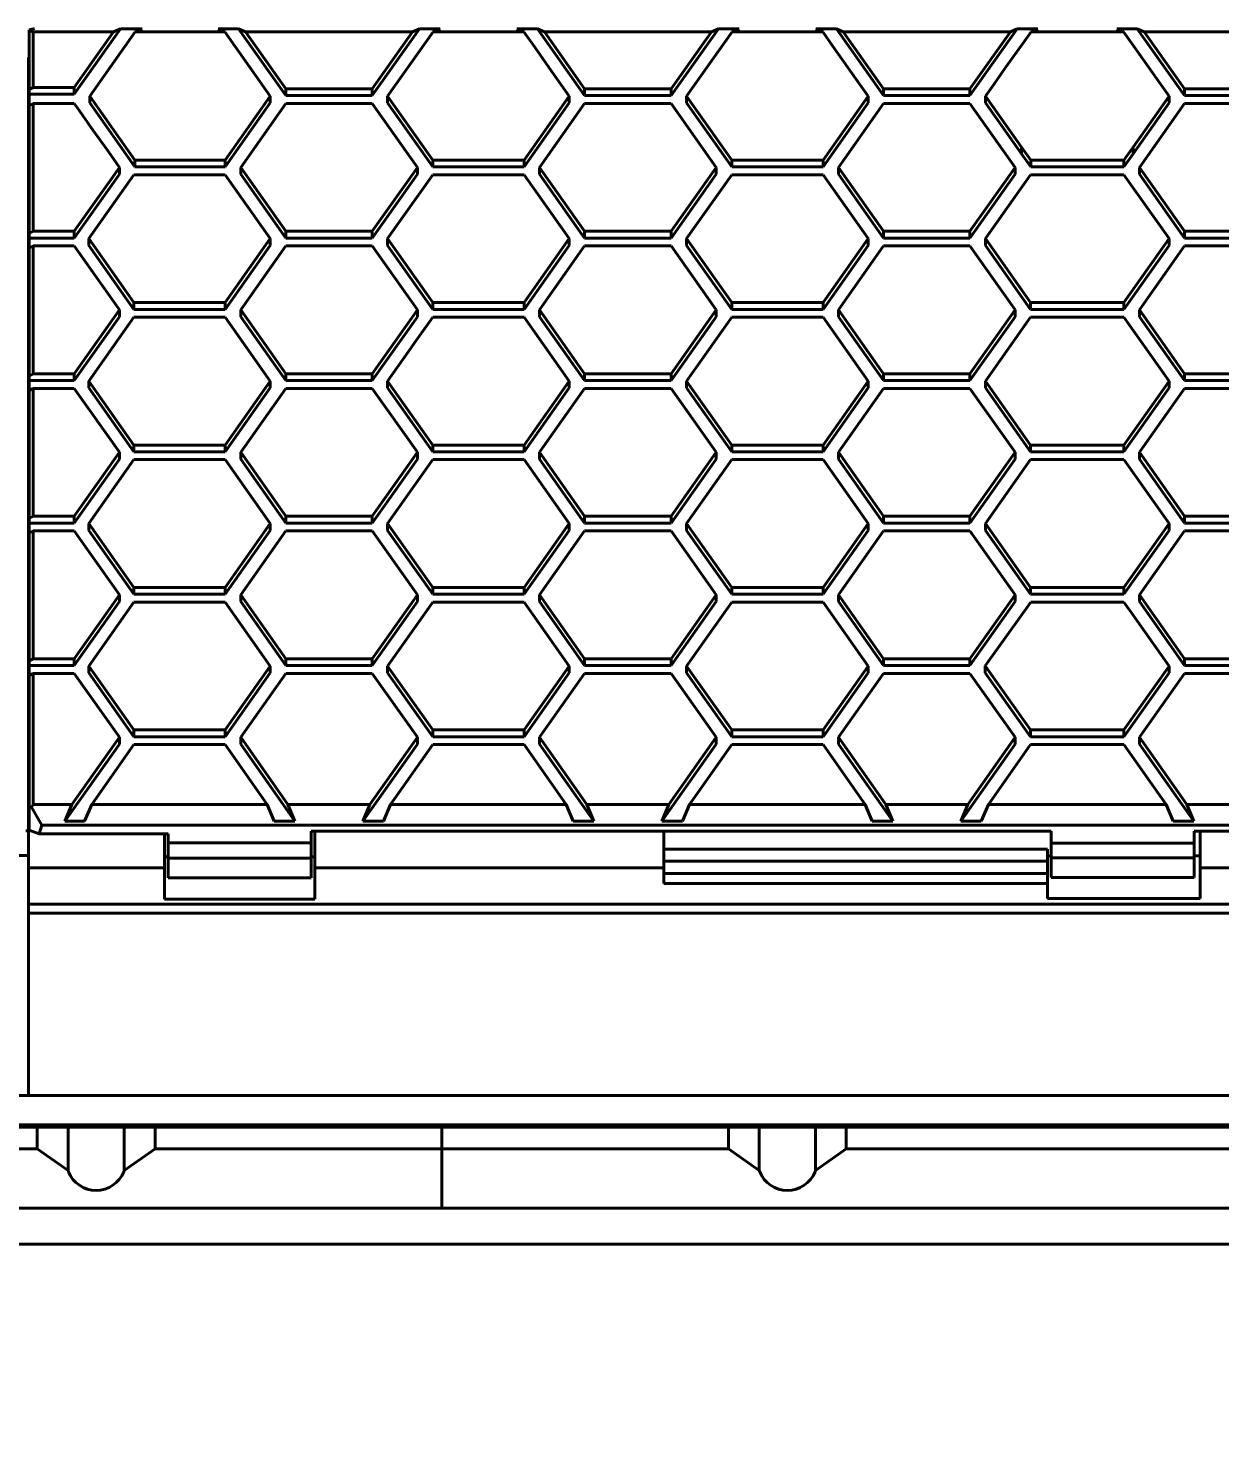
# Model space of a CAD drawing. Header units: millimetres. Extents: x 15 to 415, y 5 to 292.
# Drawn here: x 113.75 to 126.25, y 179.4 to 194.31 of the extents above; entities that cross this region are included whole.
import ezdxf

# ---------------------------------------------------------------- set-up
doc = ezdxf.new("R2010")
doc.units = ezdxf.units.MM
doc.layers.add('Annotations', color=7, linetype='Continuous')
doc.layers.add('Geometries', color=7, linetype='Continuous')
doc.styles.add('Shapr2', font='txt', dxfattribs={"height": 3.3495})
doc.dimstyles.new('ISO-25', dxfattribs={"dimtxt": 2.5, "dimasz": 2.5, "dimexe": 1.25, "dimexo": 0.625, "dimtad": 1, "dimtxsty": 'Standard', "dimcen": 2.5, "dimadec": 0, "dimazin": 0, "dimtfac": 1, "dimtmove": 0, "dimatfit": 3, "dimfxl": 1, "dimarcsym": 0})

# ---------------------------------------------------------------- blocks, each defined once
blk = doc.blocks.new('*D4')
at = {"layer": 'Annotations', "color": 0, "linetype": 'Continuous', "lineweight": 15}
for p, q in [((147.707, 194.18), (147.707, 154.112)), ((87.043, 193.934), (87.043, 154.112)), ((145.207, 155.362), (89.543, 155.362))]:
    blk.add_line(p, q, dxfattribs=at)
at = {"layer": 'Annotations', "color": 0}
for points in [[(89.543, 155.778), (89.543, 154.945), (87.043, 155.362)], [(145.207, 154.945), (145.207, 155.778), (147.707, 155.362)]]:
    blk.add_solid(points, dxfattribs=at)
at = {"layer": 'Defpoints', "color": 0}
for p in [(147.707, 194.805), (87.043, 194.559), (87.043, 155.362)]:
    blk.add_point(p, dxfattribs=at)
at = {"layer": 'Annotations', "color": 0, "lineweight": 15, "insert": (115.248, 158.056), "char_height": 3.3495, "attachment_point": 5, "style": 'Shapr2'}
blk.add_mtext('\\A1;485,31', dxfattribs=at)
blk = doc.blocks.new('*D5')
at = {"layer": 'Annotations', "color": 0, "linetype": 'Continuous', "lineweight": 15}
for p, q in [((95.581, 179.463), (95.581, 163.838)), ((140.581, 179.463), (140.581, 163.838)), ((98.081, 165.088), (138.081, 165.088))]:
    blk.add_line(p, q, dxfattribs=at)
at = {"layer": 'Annotations', "color": 0}
for points in [[(98.081, 165.505), (98.081, 164.671), (95.581, 165.088)], [(138.081, 164.671), (138.081, 165.505), (140.581, 165.088)]]:
    blk.add_solid(points, dxfattribs=at)
at = {"layer": 'Defpoints', "color": 0}
for p in [(95.581, 180.088), (140.581, 180.088), (140.581, 165.088)]:
    blk.add_point(p, dxfattribs=at)
at = {"layer": 'Annotations', "color": 0, "lineweight": 15, "insert": (118.081, 167.463), "char_height": 3.3495, "attachment_point": 5, "style": 'Shapr2'}
blk.add_mtext('\\A1;360', dxfattribs=at)

msp = doc.modelspace()

# ---------------------------------------------------------------- linework, layer by layer
at = {"layer": 'Geometries', "linetype": 'Continuous', "lineweight": 40}
for p, q in [((113.7617, 194.2967), (113.8151, 194.3098)), ((113.7617, 194.2967), (113.7617, 194.2854)), ((114.2327, 193.6194), (114.7182, 194.3059)), ((114.6458, 194.2752), (114.7182, 194.3059)), ((114.9454, 194.3059), (114.7182, 194.3059)), ((114.9454, 194.3059), (114.873, 194.2752)), ((115.741, 194.3059), (115.9574, 194.3059)), ((115.741, 194.3059), (115.813, 194.2752)), ((116.4509, 193.6046), (115.9574, 194.3059)), ((116.0295, 194.2752), (115.9574, 194.3059)), ((117.8537, 194.3059), (117.3577, 193.6046)), ((117.8537, 194.3059), (117.7813, 194.2752)), ((117.8537, 194.3059), (118.0704, 194.3059)), ((117.998, 194.2752), (118.0704, 194.3059)), ((118.876, 194.3059), (119.0924, 194.3059)), ((118.876, 194.3059), (118.948, 194.2752)), ((119.5859, 193.6046), (119.0924, 194.3059)), ((119.1645, 194.2752), (119.0924, 194.3059)), ((120.9887, 194.3059), (120.4927, 193.6046)), ((120.9887, 194.3059), (120.9163, 194.2752)), ((120.9887, 194.3059), (121.2054, 194.3059)), ((121.133, 194.2752), (121.2054, 194.3059)), ((122.011, 194.3059), (122.2274, 194.3059)), ((122.011, 194.3059), (122.083, 194.2752)), ((122.2274, 194.3059), (122.7209, 193.6046)), ((122.2995, 194.2752), (122.2274, 194.3059)), ((124.1237, 194.3059), (123.6277, 193.6046)), ((124.1237, 194.3059), (124.0513, 194.2752)), ((124.1237, 194.3059), (124.3404, 194.3059)), ((124.268, 194.2752), (124.3404, 194.3059)), ((125.1665, 194.3059), (125.3832, 194.3059)), ((125.1665, 194.3059), (125.2389, 194.2752)), ((125.3832, 194.3059), (125.8792, 193.6046)), ((125.4556, 194.2752), (125.3832, 194.3059)), ((113.7617, 194.2854), (113.803, 194.2752)), ((113.7617, 194.0097), (113.7617, 194.2854)), ((113.803, 194.2752), (113.803, 193.6911)), ((113.803, 194.2752), (114.6458, 194.2752)), ((114.2327, 193.6911), (114.6458, 194.2752)), ((114.873, 194.2752), (114.3951, 193.5995)), ((115.813, 194.2752), (114.873, 194.2752)), ((115.813, 194.2752), (116.2885, 193.5995)), ((116.4509, 193.6763), (116.0295, 194.2752)), ((117.7813, 194.2752), (116.0295, 194.2752)), ((117.7813, 194.2752), (117.3577, 193.6763)), ((117.998, 194.2752), (117.5201, 193.5995)), ((118.948, 194.2752), (117.998, 194.2752)), ((119.0623, 194.1129), (118.948, 194.2752)), ((119.5859, 193.6763), (119.1645, 194.2752)), ((120.9163, 194.2752), (119.1645, 194.2752)), ((120.9163, 194.2752), (120.4927, 193.6763)), ((121.133, 194.2752), (120.6551, 193.5995)), ((122.083, 194.2752), (121.133, 194.2752)), ((122.083, 194.2752), (122.1873, 194.1271)), ((122.2995, 194.2752), (122.7209, 193.6763)), ((124.0513, 194.2752), (122.2995, 194.2752)), ((124.0513, 194.2752), (123.6277, 193.6763)), ((124.268, 194.2752), (124.1632, 194.1271)), ((125.2389, 194.2752), (124.268, 194.2752)), ((125.2389, 194.2752), (125.3437, 194.1271)), ((125.4556, 194.2752), (125.8792, 193.6763)), ((127.2075, 194.2752), (125.4556, 194.2752)), ((113.7549, 194.0042), (113.7617, 194.0097)), ((113.7549, 193.7893), (113.7549, 194.0042)), ((113.7617, 193.6674), (113.7617, 194.0097)), ((119.0623, 194.1129), (119.2386, 193.8623)), ((122.1873, 194.1271), (122.3483, 193.8983)), ((124.1632, 194.1271), (124.0014, 193.8983)), ((125.3437, 194.1271), (125.5055, 193.8983)), ((119.3407, 193.7172), (119.2386, 193.8623)), ((122.4717, 193.7229), (122.3483, 193.8983)), ((123.8774, 193.7229), (124.0014, 193.8983)), ((125.6296, 193.7229), (125.5055, 193.8983)), ((113.7502, 193.7893), (113.7549, 193.7893)), ((113.7549, 187.8408), (113.7549, 193.7893)), ((119.4235, 193.5995), (119.3407, 193.7172)), ((122.4717, 193.7229), (122.5585, 193.5995)), ((123.8774, 193.7229), (123.7901, 193.5995)), ((125.6296, 193.7229), (125.7168, 193.5995)), ((113.7617, 193.6674), (113.803, 193.6911)), ((113.7617, 193.6674), (113.7617, 193.6194)), ((113.7617, 193.6194), (113.7617, 193.499)), ((113.7617, 193.6194), (114.2327, 193.6194)), ((113.803, 193.6911), (114.2327, 193.6911)), ((114.2327, 193.6911), (114.2327, 193.6194)), ((114.3951, 193.5278), (114.3951, 193.5995)), ((114.3951, 193.5995), (114.8694, 192.9288)), ((116.2885, 193.5995), (115.8166, 192.9288)), ((116.2885, 193.5995), (116.2885, 193.5278)), ((116.4509, 193.6763), (116.4509, 193.6046)), ((116.4509, 193.6763), (117.3577, 193.6763)), ((116.4509, 193.6046), (117.3577, 193.6046)), ((117.3577, 193.6763), (117.3577, 193.6046)), ((117.9944, 192.9288), (117.5201, 193.5995)), ((117.5201, 193.5995), (117.5201, 193.5278)), ((119.4235, 193.5995), (118.9516, 192.9288)), ((119.4235, 193.5995), (119.4235, 193.5278)), ((119.5859, 193.6763), (119.5859, 193.6046)), ((119.5859, 193.6763), (120.4927, 193.6763)), ((119.5859, 193.6046), (120.4927, 193.6046)), ((120.4927, 193.6763), (120.4927, 193.6046)), ((121.1294, 192.9288), (120.6551, 193.5995)), ((120.6551, 193.5995), (120.6551, 193.5278)), ((122.0866, 192.9288), (122.5585, 193.5995)), ((122.5585, 193.5995), (122.5585, 193.5278)), ((123.6277, 193.6763), (122.7209, 193.6763)), ((122.7209, 193.6763), (122.7209, 193.6046)), ((123.6277, 193.6046), (122.7209, 193.6046)), ((123.6277, 193.6763), (123.6277, 193.6046)), ((123.7901, 193.5995), (124.1678, 193.0654)), ((123.7901, 193.5995), (123.7901, 193.5278)), ((125.7168, 193.5995), (125.3392, 193.0654)), ((125.7168, 193.5995), (125.7168, 193.5278)), ((125.8792, 193.6763), (126.786, 193.6763)), ((125.8792, 193.6763), (125.8792, 193.6046)), ((125.8792, 193.6046), (126.786, 193.6046)), ((113.7617, 193.499), (113.803, 193.5227)), ((113.7617, 192.1576), (113.7617, 193.499)), ((113.803, 193.5227), (114.2327, 193.5227)), ((113.803, 193.5227), (113.803, 192.1813)), ((114.2327, 193.5227), (114.2628, 193.4801)), ((114.2628, 193.4801), (114.4326, 193.24)), ((114.3951, 193.5278), (114.8694, 192.8571)), ((116.2885, 193.5278), (115.8166, 192.8571)), ((116.4509, 193.5227), (115.979, 192.852)), ((117.3577, 193.5227), (116.4509, 193.5227)), ((117.832, 192.852), (117.3577, 193.5227)), ((117.9944, 192.8571), (117.5201, 193.5278)), ((119.4235, 193.5278), (118.9516, 192.8571)), ((119.114, 192.852), (119.5859, 193.5227)), ((120.4927, 193.5227), (119.5859, 193.5227)), ((120.4927, 193.5227), (120.967, 192.852)), ((121.1294, 192.8571), (120.6551, 193.5278)), ((122.0866, 192.8571), (122.5585, 193.5278)), ((122.249, 192.852), (122.7209, 193.5227)), ((123.6277, 193.5227), (122.7209, 193.5227)), ((123.6277, 193.5227), (124.102, 192.852)), ((123.7901, 193.5278), (124.1678, 192.9937)), ((125.7168, 193.5278), (125.3392, 192.9937)), ((125.8792, 193.5227), (125.4049, 192.852)), ((125.8792, 193.5227), (126.786, 193.5227)), ((114.5877, 193.0207), (114.4326, 193.24)), ((114.707, 192.852), (114.5877, 193.0207)), ((124.1678, 193.0654), (124.1678, 192.9937)), ((124.2651, 192.9288), (124.1678, 193.0654)), ((124.2651, 192.8571), (124.1678, 192.9937)), ((125.2419, 192.9288), (125.3392, 193.0654)), ((125.2419, 192.8571), (125.3392, 192.9937)), ((125.3392, 193.0654), (125.3392, 192.9937)), ((114.2327, 192.1813), (114.707, 192.852)), ((114.707, 192.852), (114.707, 192.7803)), ((114.8694, 192.8571), (114.8694, 192.9288)), ((115.8166, 192.9288), (114.8694, 192.9288)), ((115.8166, 192.8571), (114.8694, 192.8571)), ((115.8166, 192.9288), (115.8166, 192.8571)), ((116.4509, 192.1813), (115.979, 192.852)), ((115.979, 192.852), (115.979, 192.7803)), ((117.832, 192.852), (117.3577, 192.1813)), ((117.832, 192.852), (117.832, 192.7803)), ((118.9516, 192.9288), (117.9944, 192.9288)), ((117.9944, 192.9288), (117.9944, 192.8571)), ((118.9516, 192.8571), (117.9944, 192.8571)), ((118.9516, 192.9288), (118.9516, 192.8571)), ((119.114, 192.852), (119.114, 192.7803)), ((119.5859, 192.1813), (119.114, 192.852)), ((120.967, 192.852), (120.4927, 192.1813)), ((120.967, 192.852), (120.967, 192.7803)), ((121.1294, 192.9288), (121.1294, 192.8571)), ((122.0866, 192.9288), (121.1294, 192.9288)), ((122.0866, 192.8571), (121.1294, 192.8571)), ((122.0866, 192.9288), (122.0866, 192.8571)), ((122.7209, 192.1813), (122.249, 192.852)), ((122.249, 192.852), (122.249, 192.7803)), ((124.102, 192.852), (123.6277, 192.1813)), ((124.102, 192.852), (124.102, 192.7803)), ((124.2651, 192.9288), (124.2651, 192.8571)), ((125.2419, 192.9288), (124.2651, 192.9288)), ((125.2419, 192.8571), (124.2651, 192.8571)), ((125.2419, 192.9288), (125.2419, 192.8571)), ((125.4049, 192.852), (125.8792, 192.1813)), ((125.4049, 192.852), (125.4049, 192.7803)), ((114.2327, 192.1096), (114.707, 192.7803)), ((114.3851, 192.1045), (114.8594, 192.7752)), ((115.8166, 192.7752), (114.8594, 192.7752)), ((115.8166, 192.7752), (116.2885, 192.1045)), ((116.4509, 192.1096), (115.979, 192.7803)), ((117.832, 192.7803), (117.3577, 192.1096)), ((117.5201, 192.1045), (117.9944, 192.7752)), ((118.9516, 192.7752), (117.9944, 192.7752)), ((119.4235, 192.1045), (118.9516, 192.7752)), ((119.5859, 192.1096), (119.114, 192.7803)), ((120.967, 192.7803), (120.4927, 192.1096)), ((121.1294, 192.7752), (120.6551, 192.1045)), ((122.0866, 192.7752), (121.1294, 192.7752)), ((122.5585, 192.1045), (122.0866, 192.7752)), ((122.7209, 192.1096), (122.249, 192.7803)), ((124.102, 192.7803), (123.6277, 192.1096)), ((123.7901, 192.1045), (124.2644, 192.7752)), ((124.2644, 192.7752), (125.2425, 192.7752)), ((125.7168, 192.1045), (125.2425, 192.7752)), ((125.4049, 192.7803), (125.8792, 192.1096)), ((113.7617, 192.1576), (113.803, 192.1813)), ((113.7617, 192.1576), (113.7617, 192.1096)), ((113.7617, 192.1096), (113.7617, 192.004)), ((113.7617, 192.1096), (114.2327, 192.1096)), ((113.803, 192.1813), (114.2327, 192.1813)), ((114.2327, 192.1813), (114.2327, 192.1096)), ((114.3851, 192.1045), (114.8594, 191.4338)), ((114.3851, 192.0328), (114.3851, 192.1045)), ((115.8166, 191.4338), (116.2885, 192.1045)), ((116.2885, 192.1045), (116.2885, 192.0328)), ((116.4509, 192.1813), (116.4509, 192.1096)), ((116.4509, 192.1813), (117.3577, 192.1813)), ((116.4509, 192.1096), (117.3577, 192.1096)), ((117.3577, 192.1813), (117.3577, 192.1096)), ((117.5201, 192.1045), (117.5201, 192.0328)), ((117.5201, 192.1045), (117.9944, 191.4338)), ((119.4235, 192.1045), (118.9516, 191.4338)), ((119.4235, 192.1045), (119.4235, 192.0328)), ((119.5859, 192.1813), (119.5859, 192.1096)), ((120.4927, 192.1813), (119.5859, 192.1813)), ((120.4927, 192.1096), (119.5859, 192.1096)), ((120.4927, 192.1813), (120.4927, 192.1096)), ((121.1294, 191.4338), (120.6551, 192.1045)), ((120.6551, 192.1045), (120.6551, 192.0328)), ((122.0866, 191.4338), (122.5585, 192.1045)), ((122.5585, 192.1045), (122.5585, 192.0328)), ((122.7209, 192.1813), (122.7209, 192.1096)), ((123.6277, 192.1813), (122.7209, 192.1813)), ((123.6277, 192.1096), (122.7209, 192.1096)), ((123.6277, 192.1813), (123.6277, 192.1096)), ((123.7901, 192.1045), (124.2644, 191.4338)), ((123.7901, 192.1045), (123.7901, 192.0328)), ((125.7168, 192.1045), (125.2425, 191.4338)), ((125.7168, 192.1045), (125.7168, 192.0328)), ((125.8792, 192.1813), (125.8792, 192.1096)), ((125.8792, 192.1813), (126.786, 192.1813)), ((125.8792, 192.1096), (126.786, 192.1096)), ((113.7617, 192.004), (113.803, 192.0277)), ((113.7617, 190.6627), (113.7617, 192.004)), ((113.803, 192.0277), (113.803, 190.6863)), ((113.803, 192.0277), (114.2327, 192.0277)), ((114.707, 191.357), (114.2327, 192.0277)), ((114.3851, 192.0328), (114.8594, 191.3621)), ((115.8166, 191.3621), (116.2885, 192.0328)), ((116.4509, 192.0277), (115.979, 191.357)), ((117.3577, 192.0277), (116.4509, 192.0277)), ((117.832, 191.357), (117.3577, 192.0277)), ((117.5201, 192.0328), (117.9944, 191.3621)), ((119.4235, 192.0328), (118.9516, 191.3621)), ((119.114, 191.357), (119.5859, 192.0277)), ((120.4927, 192.0277), (119.5859, 192.0277)), ((120.967, 191.357), (120.4927, 192.0277)), ((121.1294, 191.3621), (120.6551, 192.0328)), ((122.0866, 191.3621), (122.5585, 192.0328)), ((122.249, 191.357), (122.7209, 192.0277)), ((123.6277, 192.0277), (122.7209, 192.0277)), ((124.102, 191.357), (123.6277, 192.0277)), ((123.7901, 192.0328), (124.2644, 191.3621)), ((125.7168, 192.0328), (125.2425, 191.3621)), ((125.4049, 191.357), (125.8792, 192.0277)), ((125.8792, 192.0277), (126.786, 192.0277)), ((114.2327, 190.6863), (114.707, 191.357)), ((114.707, 191.357), (114.707, 191.2853)), ((115.8166, 191.4338), (114.8594, 191.4338)), ((114.8594, 191.4338), (114.8594, 191.3621)), ((115.8166, 191.3621), (114.8594, 191.3621)), ((115.8166, 191.4338), (115.8166, 191.3621)), ((115.979, 191.357), (115.979, 191.2853)), ((115.979, 191.357), (116.4509, 190.6863)), ((117.3577, 190.6863), (117.832, 191.357)), ((117.832, 191.357), (117.832, 191.2853)), ((118.9516, 191.4338), (117.9944, 191.4338)), ((117.9944, 191.4338), (117.9944, 191.3621)), ((118.9516, 191.3621), (117.9944, 191.3621)), ((118.9516, 191.4338), (118.9516, 191.3621)), ((119.5859, 190.6863), (119.114, 191.357)), ((119.114, 191.357), (119.114, 191.2853)), ((120.4927, 190.6863), (120.967, 191.357)), ((120.967, 191.357), (120.967, 191.2853)), ((121.1294, 191.4338), (121.1294, 191.3621)), ((121.1294, 191.4338), (122.0866, 191.4338)), ((121.1294, 191.3621), (122.0866, 191.3621)), ((122.0866, 191.4338), (122.0866, 191.3621)), ((122.249, 191.357), (122.7209, 190.6863)), ((122.249, 191.357), (122.249, 191.2853)), ((123.6277, 190.6863), (124.102, 191.357)), ((124.102, 191.357), (124.102, 191.2853)), ((124.2644, 191.4338), (124.2644, 191.3621)), ((124.2644, 191.4338), (125.2425, 191.4338)), ((124.2644, 191.3621), (125.2425, 191.3621)), ((125.2425, 191.4338), (125.2425, 191.3621)), ((125.8792, 190.6863), (125.4049, 191.357)), ((125.4049, 191.357), (125.4049, 191.2853)), ((114.2327, 190.6147), (114.707, 191.2853)), ((114.3851, 190.6096), (114.8594, 191.2802)), ((115.8166, 191.2802), (114.8594, 191.2802)), ((115.8166, 191.2802), (116.2885, 190.6096)), ((115.979, 191.2853), (116.4509, 190.6147)), ((117.3577, 190.6147), (117.832, 191.2853)), ((117.9944, 191.2802), (117.803, 191.0096)), ((118.9516, 191.2802), (117.9944, 191.2802)), ((119.4235, 190.6096), (118.9516, 191.2802)), ((119.5859, 190.6147), (119.114, 191.2853)), ((120.4927, 190.6147), (120.967, 191.2853)), ((120.6551, 190.6096), (121.1294, 191.2802)), ((122.0866, 191.2802), (121.1294, 191.2802)), ((122.5585, 190.6096), (122.0866, 191.2802)), ((122.249, 191.2853), (122.7209, 190.6147)), ((123.6277, 190.6147), (124.102, 191.2853)), ((123.7901, 190.6096), (124.2644, 191.2802)), ((125.2425, 191.2802), (124.2644, 191.2802)), ((125.2425, 191.2802), (125.7168, 190.6096)), ((125.8792, 190.6147), (125.4049, 191.2853)), ((117.7394, 190.9197), (117.5201, 190.6096)), ((117.803, 191.0096), (117.7394, 190.9197)), ((113.7617, 190.6627), (113.803, 190.6863)), ((113.7617, 190.6627), (113.7617, 190.6147)), ((113.7617, 190.6147), (113.7617, 190.5091)), ((113.7617, 190.6147), (114.2327, 190.6147)), ((113.803, 190.6863), (114.2327, 190.6863)), ((114.2327, 190.6863), (114.2327, 190.6147)), ((114.3851, 190.5379), (114.3851, 190.6096)), ((114.3851, 190.6096), (114.8594, 189.9389)), ((116.2885, 190.6096), (115.8166, 189.9389)), ((116.2885, 190.6096), (116.2885, 190.5379)), ((116.4509, 190.6863), (117.3577, 190.6863)), ((116.4509, 190.6863), (116.4509, 190.6147)), ((116.4509, 190.6147), (117.3577, 190.6147)), ((117.3577, 190.6863), (117.3577, 190.6147)), ((117.5201, 190.6096), (117.5201, 190.5379)), ((117.9944, 189.9389), (117.5201, 190.6096)), ((119.4235, 190.6096), (118.9516, 189.9389)), ((119.4235, 190.6096), (119.4235, 190.5379)), ((119.5859, 190.6863), (120.4927, 190.6863)), ((119.5859, 190.6863), (119.5859, 190.6147)), ((119.5859, 190.6147), (120.4927, 190.6147)), ((120.4927, 190.6863), (120.4927, 190.6147)), ((120.6551, 190.6096), (120.6551, 190.5379)), ((120.6551, 190.6096), (121.1294, 189.9389)), ((122.5585, 190.6096), (122.0866, 189.9389)), ((122.5585, 190.6096), (122.5585, 190.5379)), ((122.7209, 190.6863), (123.6277, 190.6863)), ((122.7209, 190.6863), (122.7209, 190.6147)), ((122.7209, 190.6147), (123.6277, 190.6147)), ((123.6277, 190.6863), (123.6277, 190.6147)), ((123.7901, 190.6096), (123.7901, 190.5379)), ((124.2644, 189.9389), (123.7901, 190.6096)), ((125.7168, 190.6096), (125.2425, 189.9389)), ((125.7168, 190.6096), (125.7168, 190.5379)), ((126.786, 190.6863), (125.8792, 190.6863)), ((125.8792, 190.6863), (125.8792, 190.6147)), ((126.786, 190.6147), (125.8792, 190.6147)), ((113.803, 190.5328), (113.7617, 190.5091)), ((113.7617, 189.1677), (113.7617, 190.5091)), ((113.803, 190.5328), (113.803, 189.1914)), ((114.2327, 190.5328), (113.803, 190.5328)), ((114.707, 189.8621), (114.2327, 190.5328)), ((114.3851, 190.5379), (114.8594, 189.8672)), ((116.2885, 190.5379), (115.8166, 189.8672)), ((115.979, 189.8621), (116.4509, 190.5328)), ((116.4509, 190.5328), (117.3577, 190.5328)), ((117.3577, 190.5328), (117.832, 189.8621)), ((117.9944, 189.8672), (117.5201, 190.5379)), ((119.4235, 190.5379), (118.9516, 189.8672)), ((119.5859, 190.5328), (119.114, 189.8621)), ((119.5859, 190.5328), (120.4927, 190.5328)), ((120.4927, 190.5328), (120.967, 189.8621)), ((120.6551, 190.5379), (121.1294, 189.8672)), ((122.5585, 190.5379), (122.0866, 189.8672)), ((122.249, 189.8621), (122.7209, 190.5328)), ((122.7209, 190.5328), (123.6277, 190.5328)), ((123.6277, 190.5328), (124.102, 189.8621)), ((124.2644, 189.8672), (123.7901, 190.5379)), ((125.7168, 190.5379), (125.2425, 189.8672)), ((125.8792, 190.5328), (125.4049, 189.8621)), ((126.786, 190.5328), (125.8792, 190.5328)), ((114.2327, 189.1914), (114.707, 189.8621)), ((114.707, 189.8621), (114.707, 189.7904)), ((114.8594, 189.9389), (114.8594, 189.8672)), ((115.8166, 189.9389), (114.8594, 189.9389)), ((115.8166, 189.8672), (114.8594, 189.8672)), ((115.8166, 189.9389), (115.8166, 189.8672)), ((115.979, 189.8621), (115.979, 189.7904)), ((116.4509, 189.1914), (115.979, 189.8621)), ((117.832, 189.8621), (117.3577, 189.1914)), ((117.832, 189.8621), (117.832, 189.7904)), ((117.9944, 189.9389), (117.9944, 189.8672)), ((118.9516, 189.9389), (117.9944, 189.9389)), ((118.9516, 189.8672), (117.9944, 189.8672)), ((118.9516, 189.9389), (118.9516, 189.8672)), ((119.114, 189.8621), (119.5859, 189.1914)), ((119.114, 189.8621), (119.114, 189.7904)), ((120.967, 189.8621), (120.4927, 189.1914)), ((120.967, 189.8621), (120.967, 189.7904)), ((122.0866, 189.9389), (121.1294, 189.9389)), ((121.1294, 189.9389), (121.1294, 189.8672)), ((122.0866, 189.8672), (121.1294, 189.8672)), ((122.0866, 189.9389), (122.0866, 189.8672)), ((122.249, 189.8621), (122.7209, 189.1914)), ((122.249, 189.8621), (122.249, 189.7904)), ((124.102, 189.8621), (123.6277, 189.1914)), ((124.102, 189.8621), (124.102, 189.7904)), ((124.2644, 189.9389), (124.2644, 189.8672)), ((125.2425, 189.9389), (124.2644, 189.9389)), ((125.2425, 189.8672), (124.2644, 189.8672)), ((125.2425, 189.9389), (125.2425, 189.8672)), ((125.4049, 189.8621), (125.8792, 189.1914)), ((125.4049, 189.8621), (125.4049, 189.7904)), ((114.2327, 189.1197), (114.707, 189.7904)), ((114.3851, 189.1146), (114.8594, 189.7853)), ((115.8166, 189.7853), (114.8594, 189.7853)), ((115.8166, 189.7853), (116.2885, 189.1146)), ((116.4509, 189.1197), (115.979, 189.7904)), ((117.832, 189.7904), (117.3577, 189.1197)), ((117.5201, 189.1146), (117.9944, 189.7853)), ((118.9516, 189.7853), (117.9944, 189.7853)), ((119.4235, 189.1146), (118.9516, 189.7853)), ((119.114, 189.7904), (119.5859, 189.1197)), ((120.967, 189.7904), (120.4927, 189.1197)), ((121.1294, 189.7853), (120.6551, 189.1146)), ((121.1294, 189.7853), (122.0866, 189.7853)), ((122.0866, 189.7853), (122.5585, 189.1146)), ((122.249, 189.7904), (122.7209, 189.1197)), ((124.102, 189.7904), (123.6277, 189.1197)), ((123.7901, 189.1146), (124.2644, 189.7853)), ((124.2644, 189.7853), (125.2425, 189.7853)), ((125.7168, 189.1146), (125.2425, 189.7853)), ((125.4049, 189.7904), (125.8792, 189.1197)), ((113.7617, 189.1677), (113.803, 189.1914)), ((113.7617, 189.1677), (113.7617, 189.1197)), ((113.7617, 189.1197), (113.7617, 189.0141)), ((113.7617, 189.1197), (114.2327, 189.1197)), ((113.803, 189.1914), (114.2327, 189.1914)), ((114.2327, 189.1914), (114.2327, 189.1197)), ((114.3851, 189.1146), (114.8594, 188.4439)), ((114.3851, 189.0429), (114.3851, 189.1146)), ((115.8166, 188.4439), (116.2885, 189.1146)), ((116.2885, 189.1146), (116.2885, 189.0429)), ((116.4509, 189.1914), (116.4509, 189.1197)), ((117.3577, 189.1914), (116.4509, 189.1914)), ((117.3577, 189.1197), (116.4509, 189.1197)), ((117.3577, 189.1914), (117.3577, 189.1197)), ((117.5201, 189.1146), (117.9944, 188.4439)), ((117.5201, 189.1146), (117.5201, 189.0429)), ((119.4235, 189.1146), (118.9516, 188.4439)), ((119.4235, 189.1146), (119.4235, 189.0429)), ((119.5859, 189.1914), (119.5859, 189.1197)), ((120.4927, 189.1914), (119.5859, 189.1914)), ((120.4927, 189.1197), (119.5859, 189.1197)), ((120.4927, 189.1914), (120.4927, 189.1197)), ((121.1294, 188.4439), (120.6551, 189.1146)), ((120.6551, 189.1146), (120.6551, 189.0429)), ((122.5585, 189.1146), (122.0866, 188.4439)), ((122.5585, 189.1146), (122.5585, 189.0429)), ((123.6277, 189.1914), (122.7209, 189.1914)), ((122.7209, 189.1914), (122.7209, 189.1197)), ((123.6277, 189.1197), (122.7209, 189.1197)), ((123.6277, 189.1914), (123.6277, 189.1197)), ((123.7901, 189.1146), (124.2644, 188.4439)), ((123.7901, 189.1146), (123.7901, 189.0429)), ((125.7168, 189.1146), (125.2425, 188.4439)), ((125.7168, 189.1146), (125.7168, 189.0429)), ((125.8792, 189.1914), (125.8792, 189.1197)), ((125.8792, 189.1914), (126.786, 189.1914)), ((125.8792, 189.1197), (126.786, 189.1197)), ((113.803, 189.0378), (113.7617, 189.0141)), ((113.7617, 187.8408), (113.7617, 189.0141)), ((113.803, 189.0378), (113.803, 187.6964)), ((114.2327, 189.0378), (113.803, 189.0378)), ((114.707, 188.3671), (114.2327, 189.0378)), ((114.3851, 189.0429), (114.8594, 188.3722)), ((115.8166, 188.3722), (116.2885, 189.0429)), ((116.4509, 189.0378), (115.979, 188.3671)), ((116.4509, 189.0378), (117.3577, 189.0378)), ((117.832, 188.3671), (117.3577, 189.0378)), ((117.5201, 189.0429), (117.9944, 188.3722)), ((119.4235, 189.0429), (118.9516, 188.3722)), ((119.5859, 189.0378), (119.114, 188.3671)), ((120.4927, 189.0378), (119.5859, 189.0378)), ((120.967, 188.3671), (120.4927, 189.0378)), ((121.1294, 188.3722), (120.6551, 189.0429)), ((122.5585, 189.0429), (122.0866, 188.3722)), ((122.7209, 189.0378), (122.249, 188.3671)), ((123.6277, 189.0378), (122.7209, 189.0378)), ((124.102, 188.3671), (123.6277, 189.0378)), ((123.7901, 189.0429), (124.2644, 188.3722)), ((125.7168, 189.0429), (125.2425, 188.3722)), ((125.4049, 188.3671), (125.8792, 189.0378)), ((125.8792, 189.0378), (126.786, 189.0378)), ((114.2327, 187.6964), (114.707, 188.3671)), ((114.707, 188.3671), (114.707, 188.2954)), ((114.8594, 188.4439), (114.8594, 188.3722)), ((115.8166, 188.4439), (114.8594, 188.4439)), ((115.8166, 188.3722), (114.8594, 188.3722)), ((115.8166, 188.4439), (115.8166, 188.3722)), ((116.4509, 187.6964), (115.979, 188.3671)), ((115.979, 188.3671), (115.979, 188.2954)), ((117.832, 188.3671), (117.3577, 187.6964)), ((117.832, 188.3671), (117.832, 188.2954)), ((118.9516, 188.4439), (117.9944, 188.4439)), ((117.9944, 188.4439), (117.9944, 188.3722)), ((118.9516, 188.3722), (117.9944, 188.3722)), ((118.9516, 188.4439), (118.9516, 188.3722)), ((119.114, 188.3671), (119.114, 188.2954)), ((119.114, 188.3671), (119.5859, 187.6964)), ((120.4927, 187.6964), (120.967, 188.3671)), ((120.967, 188.3671), (120.967, 188.2954)), ((121.1294, 188.4439), (121.1294, 188.3722)), ((122.0866, 188.4439), (121.1294, 188.4439)), ((122.0866, 188.3722), (121.1294, 188.3722)), ((122.0866, 188.4439), (122.0866, 188.3722)), ((122.249, 188.3671), (122.249, 188.2954)), ((122.249, 188.3671), (122.7209, 187.6964)), ((123.6277, 187.6964), (124.102, 188.3671)), ((124.102, 188.3671), (124.102, 188.2954)), ((124.2644, 188.4439), (124.2644, 188.3722)), ((124.2644, 188.4439), (125.2425, 188.4439)), ((124.2644, 188.3722), (125.2425, 188.3722)), ((125.2425, 188.4439), (125.2425, 188.3722)), ((125.8792, 187.6964), (125.4049, 188.3671)), ((125.4049, 188.3671), (125.4049, 188.2954)), ((114.2327, 187.6247), (114.707, 188.2954)), ((114.3851, 187.6196), (114.8594, 188.2903)), ((115.8166, 188.2903), (114.8594, 188.2903)), ((116.2885, 187.6196), (115.8166, 188.2903)), ((116.4509, 187.6247), (115.979, 188.2954)), ((117.832, 188.2954), (117.3577, 187.6247)), ((117.9944, 188.2903), (117.5201, 187.6196)), ((118.9516, 188.2903), (117.9944, 188.2903)), ((119.4235, 187.6196), (118.9516, 188.2903)), ((119.114, 188.2954), (119.5859, 187.6247)), ((120.4927, 187.6247), (120.967, 188.2954)), ((121.1294, 188.2903), (120.6551, 187.6196)), ((122.0866, 188.2903), (121.1294, 188.2903)), ((122.0866, 188.2903), (122.5585, 187.6196)), ((122.249, 188.2954), (122.7209, 187.6247)), ((123.6277, 187.6247), (124.102, 188.2954)), ((124.2651, 188.2903), (123.7888, 187.6214)), ((125.2419, 188.2903), (124.2651, 188.2903)), ((125.2419, 188.2903), (125.3392, 188.1537)), ((125.8792, 187.6247), (125.4049, 188.2954)), ((125.7168, 187.6196), (125.3392, 188.1537)), ((113.7617, 187.8408), (113.7549, 187.8408)), ((113.7549, 186.2735), (113.7549, 187.8408)), ((113.7617, 187.6727), (113.7617, 187.8408)), ((113.7617, 187.6727), (113.803, 187.6964)), ((113.7617, 187.6727), (113.7617, 187.6247)), ((113.7617, 187.6247), (114.2327, 187.6247)), ((113.7617, 187.6247), (113.7617, 187.5192)), ((113.803, 187.6964), (114.2327, 187.6964)), ((114.2327, 187.6964), (114.2327, 187.6247)), ((114.3851, 187.6196), (114.3851, 187.548)), ((114.8594, 186.949), (114.3851, 187.6196)), ((115.8166, 186.949), (116.2885, 187.6196)), ((116.2885, 187.6196), (116.2885, 187.548)), ((117.3577, 187.6964), (116.4509, 187.6964)), ((116.4509, 187.6964), (116.4509, 187.6247)), ((117.3577, 187.6247), (116.4509, 187.6247)), ((117.3577, 187.6964), (117.3577, 187.6247)), ((117.9944, 186.949), (117.5201, 187.6196)), ((117.5201, 187.6196), (117.5201, 187.548)), ((119.4235, 187.6196), (118.9516, 186.949)), ((119.4235, 187.6196), (119.4235, 187.548)), ((119.5859, 187.6964), (119.5859, 187.6247)), ((120.4927, 187.6964), (119.5859, 187.6964)), ((120.4927, 187.6247), (119.5859, 187.6247)), ((120.4927, 187.6964), (120.4927, 187.6247)), ((120.6551, 187.6196), (120.6551, 187.548)), ((121.1294, 186.949), (120.6551, 187.6196)), ((122.0866, 186.949), (122.5585, 187.6196)), ((122.5585, 187.6196), (122.5585, 187.548)), ((122.7209, 187.6964), (122.7209, 187.6247)), ((123.6277, 187.6964), (122.7209, 187.6964)), ((123.6277, 187.6247), (122.7209, 187.6247)), ((123.6277, 187.6964), (123.6277, 187.6247)), ((124.2644, 186.949), (123.7888, 187.6214)), ((123.7888, 187.5497), (123.7888, 187.6214)), ((125.2425, 186.949), (125.7168, 187.6196)), ((125.7168, 187.6196), (125.7168, 187.548)), ((125.8792, 187.6964), (126.786, 187.6964)), ((125.8792, 187.6964), (125.8792, 187.6247)), ((125.8792, 187.6247), (126.786, 187.6247)), ((113.803, 187.5429), (113.7617, 187.5192)), ((113.7617, 187.4712), (113.7617, 187.5192)), ((113.7617, 186.2735), (113.7617, 187.4712)), ((113.803, 187.5429), (113.803, 186.1683)), ((114.2327, 187.5429), (113.803, 187.5429)), ((114.707, 186.8722), (114.2327, 187.5429)), ((114.8594, 186.8773), (114.3851, 187.548)), ((115.8166, 186.8773), (116.2885, 187.548)), ((116.4509, 187.5429), (115.979, 186.8722)), ((116.4509, 187.5429), (117.3577, 187.5429)), ((117.832, 186.8722), (117.3577, 187.5429)), ((117.9944, 186.8773), (117.5201, 187.548)), ((119.4235, 187.548), (118.9516, 186.8773)), ((119.5859, 187.5429), (119.114, 186.8722)), ((119.5859, 187.5429), (120.4927, 187.5429)), ((120.967, 186.8722), (120.4927, 187.5429)), ((121.1294, 186.8773), (120.6551, 187.548)), ((122.0866, 186.8773), (122.5585, 187.548)), ((122.249, 186.8722), (122.7209, 187.5429)), ((123.6277, 187.5429), (122.7209, 187.5429)), ((124.102, 186.8722), (123.6277, 187.5429)), ((124.2644, 186.8773), (123.7888, 187.5497)), ((125.2425, 186.8773), (125.7168, 187.548)), ((125.4049, 186.8722), (125.8792, 187.5429)), ((125.8792, 187.5429), (126.786, 187.5429)), ((114.2093, 186.1683), (114.707, 186.8722)), ((114.707, 186.8722), (114.707, 186.8005)), ((115.8166, 186.949), (114.8594, 186.949)), ((114.8594, 186.949), (114.8594, 186.8773)), ((115.8166, 186.8773), (114.8594, 186.8773)), ((115.8166, 186.949), (115.8166, 186.8773)), ((115.979, 186.8722), (115.979, 186.8005)), ((116.4742, 186.1683), (115.979, 186.8722)), ((117.3343, 186.1683), (117.832, 186.8722)), ((117.832, 186.8722), (117.832, 186.8005)), ((118.9516, 186.949), (117.9944, 186.949)), ((117.9944, 186.949), (117.9944, 186.8773)), ((118.9516, 186.8773), (117.9944, 186.8773)), ((118.9516, 186.949), (118.9516, 186.8773)), ((119.114, 186.8722), (119.6092, 186.1683)), ((119.114, 186.8722), (119.114, 186.8005)), ((120.967, 186.8722), (120.4693, 186.1683)), ((120.967, 186.8722), (120.967, 186.8005)), ((121.1294, 186.949), (121.1294, 186.8773)), ((122.0866, 186.949), (121.1294, 186.949)), ((122.0866, 186.8773), (121.1294, 186.8773)), ((122.0866, 186.949), (122.0866, 186.8773)), ((122.7442, 186.1683), (122.249, 186.8722)), ((122.249, 186.8722), (122.249, 186.8005)), ((124.102, 186.8722), (123.6043, 186.1683)), ((124.102, 186.8722), (124.102, 186.8005)), ((124.2644, 186.949), (124.2644, 186.8773)), ((125.2425, 186.949), (124.2644, 186.949)), ((125.2425, 186.8773), (124.2644, 186.8773)), ((125.2425, 186.949), (125.2425, 186.8773)), ((125.4049, 186.8722), (125.4049, 186.8005)), ((125.4049, 186.8722), (125.9027, 186.1683)), ((114.1353, 185.992), (114.707, 186.8005)), ((114.8594, 186.7954), (114.416, 186.1683)), ((114.8594, 186.7954), (115.8166, 186.7954)), ((116.2578, 186.1683), (115.8166, 186.7954)), ((116.5479, 185.992), (115.979, 186.8005)), ((117.2603, 185.992), (117.832, 186.8005)), ((117.9944, 186.7954), (117.551, 186.1683)), ((118.9516, 186.7954), (117.9944, 186.7954)), ((118.9516, 186.7954), (119.3928, 186.1683)), ((119.114, 186.8005), (119.6829, 185.992)), ((120.967, 186.8005), (120.3953, 185.992)), ((120.686, 186.1683), (121.1294, 186.7954)), ((121.1294, 186.7954), (122.0866, 186.7954)), ((122.0866, 186.7954), (122.5278, 186.1683)), ((122.8179, 185.992), (122.249, 186.8005)), ((124.102, 186.8005), (123.5303, 185.992)), ((123.821, 186.1683), (124.2644, 186.7954)), ((125.2425, 186.7954), (124.2644, 186.7954)), ((125.686, 186.1683), (125.2425, 186.7954)), ((125.4049, 186.8005), (125.9767, 185.992)), ((113.7549, 186.2741), (113.7549, 185.9041)), ((113.7549, 186.2735), (113.7617, 186.2735)), ((113.7617, 186.1423), (113.7617, 186.2735)), ((113.7617, 186.1423), (113.7689, 186.1416)), ((113.7617, 185.9041), (113.7617, 186.1423)), ((113.783, 186.1402), (113.7689, 186.1416)), ((113.783, 186.1402), (113.803, 186.1683)), ((113.8925, 185.9489), (113.783, 186.1402)), ((113.803, 186.1683), (114.2093, 186.1683)), ((114.2093, 186.1683), (114.1353, 185.992)), ((114.342, 185.992), (114.416, 186.1683)), ((114.416, 186.1683), (116.2578, 186.1683)), ((116.2578, 186.1683), (116.3315, 185.992)), ((116.5479, 185.992), (116.4742, 186.1683)), ((116.4742, 186.1683), (117.3343, 186.1683)), ((117.3343, 186.1683), (117.2603, 185.992)), ((117.477, 185.992), (117.551, 186.1683)), ((117.551, 186.1683), (119.3928, 186.1683)), ((119.3928, 186.1683), (119.4665, 185.992)), ((119.6829, 185.992), (119.6092, 186.1683)), ((119.6092, 186.1683), (120.4693, 186.1683)), ((120.4693, 186.1683), (120.3953, 185.992)), ((120.612, 185.992), (120.686, 186.1683)), ((120.686, 186.1683), (122.5278, 186.1683)), ((122.5278, 186.1683), (122.6015, 185.992)), ((122.8179, 185.992), (122.7442, 186.1683)), ((122.7442, 186.1683), (123.6043, 186.1683)), ((123.6043, 186.1683), (123.5303, 185.992)), ((123.747, 185.992), (123.821, 186.1683)), ((123.821, 186.1683), (125.686, 186.1683)), ((125.686, 186.1683), (125.76, 185.992)), ((125.9767, 185.992), (125.9027, 186.1683)), ((125.9027, 186.1683), (126.7627, 186.1683)), ((113.8662, 185.8595), (113.8925, 185.9489)), ((140.7751, 185.9489), (113.8925, 185.9489)), ((114.1353, 185.992), (114.342, 185.992)), ((116.3315, 185.992), (116.5479, 185.992)), ((117.2603, 185.992), (117.477, 185.992)), ((119.4665, 185.992), (119.6829, 185.992)), ((120.3953, 185.992), (120.612, 185.992)), ((122.6015, 185.992), (122.8179, 185.992)), ((123.5303, 185.992), (123.747, 185.992)), ((125.76, 185.992), (125.9767, 185.992)), ((113.7549, 185.892), (113.7252, 185.892)), ((113.7549, 185.892), (113.7549, 185.9041)), ((113.7549, 185.9041), (113.7617, 185.9041)), ((113.7549, 185.6324), (113.7549, 185.892)), ((113.7617, 185.898), (113.7617, 185.9041)), ((113.8662, 185.8595), (113.7617, 185.898)), ((113.8662, 185.8595), (115.1799, 185.8595)), ((115.1799, 185.8595), (115.2184, 185.8595)), ((115.1799, 185.8595), (115.1799, 185.6169)), ((115.2184, 185.8595), (115.2184, 185.7631)), ((116.7184, 185.8859), (116.7549, 185.8859)), ((116.7184, 185.7631), (116.7184, 185.8859)), ((116.7549, 185.8859), (120.4174, 185.8859)), ((116.7549, 185.6169), (116.7549, 185.8859)), ((120.4174, 185.8859), (120.4174, 185.6996)), ((120.4174, 185.8859), (124.4809, 185.8859)), ((124.4809, 185.7598), (124.4809, 185.8859)), ((125.9809, 185.8859), (126.0424, 185.8859)), ((125.9809, 185.8859), (125.9809, 185.7598)), ((126.0424, 185.8859), (128.3674, 185.8859)), ((126.0424, 185.6278), (126.0424, 185.8859)), ((115.2184, 185.7631), (116.7184, 185.7631)), ((115.2184, 185.6169), (115.2184, 185.7631)), ((116.7184, 185.7631), (116.7184, 185.6169)), ((120.4174, 185.6996), (120.4174, 185.5711)), ((120.4174, 185.6996), (124.4424, 185.6996)), ((124.4424, 185.6996), (124.4424, 185.6278)), ((124.4809, 185.7598), (125.9809, 185.7598)), ((124.4809, 185.6278), (124.4809, 185.7598)), ((125.9809, 185.7598), (125.9809, 185.6278)), ((112.9752, 185.6324), (113.7549, 185.6324)), ((113.7549, 185.5036), (113.7549, 185.6324)), ((113.7549, 185.5036), (113.7549, 185.1214)), ((113.7549, 185.5036), (115.1799, 185.5036)), ((115.1799, 185.6169), (115.2184, 185.6169)), ((115.1799, 185.6169), (115.1799, 185.5036)), ((115.1799, 185.5036), (115.1799, 185.1736)), ((115.2184, 185.6039), (115.2184, 185.6169)), ((116.7184, 185.6039), (115.2184, 185.6039)), ((115.2184, 185.6039), (115.2184, 185.396)), ((116.7184, 185.6169), (116.7184, 185.6039)), ((116.7184, 185.6169), (116.7549, 185.6169)), ((116.7184, 185.6039), (116.7184, 185.396)), ((116.7549, 185.5036), (116.7549, 185.6169)), ((116.7549, 185.5036), (120.4174, 185.5036)), ((116.7549, 185.5036), (116.7549, 185.1736)), ((120.4174, 185.5711), (124.4424, 185.5711)), ((120.4174, 185.5711), (120.4174, 185.5036)), ((120.4174, 185.5036), (120.4174, 185.4416)), ((124.4424, 185.6278), (124.4424, 185.5711)), ((124.4424, 185.6278), (124.4809, 185.6278)), ((124.4424, 185.5711), (124.4424, 185.4416)), ((124.4809, 185.6059), (124.4809, 185.6278)), ((125.9809, 185.6059), (124.4809, 185.6059)), ((124.4809, 185.6059), (124.4809, 185.4004)), ((125.9809, 185.6278), (125.9809, 185.6059)), ((125.9809, 185.6278), (126.0424, 185.6278)), ((125.9809, 185.6059), (125.9809, 185.4004)), ((126.0424, 185.5036), (126.0424, 185.6278)), ((126.0424, 185.5036), (128.3674, 185.5036)), ((126.0424, 185.5036), (126.0424, 185.1808)), ((115.2184, 185.396), (116.7184, 185.396)), ((120.4174, 185.4416), (120.4174, 185.3392)), ((124.4424, 185.4416), (120.4174, 185.4416)), ((124.4424, 185.3392), (124.4424, 185.4416)), ((124.4809, 185.4004), (125.9809, 185.4004)), ((124.4424, 185.3392), (120.4174, 185.3392)), ((124.4424, 185.3392), (124.4424, 185.1808)), ((113.7549, 185.1214), (140.6992, 185.1214)), ((113.7549, 185.0268), (113.7549, 185.1214)), ((115.1799, 185.1736), (116.7549, 185.1736)), ((124.4424, 185.1808), (126.0424, 185.1808)), ((140.8251, 185.0268), (113.7549, 185.0268)), ((113.7549, 185.0268), (113.7549, 183.1135)), ((98.2559, 183.1134), (113.7563, 183.1134)), ((113.7563, 183.1135), (113.7549, 183.1135)), ((113.7563, 183.1135), (113.7563, 183.1134)), ((137.8967, 183.1135), (113.7563, 183.1135)), ((118.0877, 182.8053), (98.3377, 182.8053)), ((113.845, 182.7803), (108.8305, 182.7803)), ((113.845, 182.5553), (113.845, 182.7803)), ((113.845, 182.7803), (114.168, 182.7803)), ((114.168, 182.7803), (114.7575, 182.7803)), ((114.168, 182.7803), (114.168, 182.3266)), ((114.7575, 182.7803), (115.0805, 182.7803)), ((114.7575, 182.3266), (114.7575, 182.7803)), ((118.0877, 182.7803), (115.0805, 182.7803)), ((115.0805, 182.7803), (115.0805, 182.5553)), ((118.0877, 182.7803), (118.0877, 182.8053)), ((137.8377, 182.8053), (118.0877, 182.8053)), ((118.0877, 182.7803), (118.0877, 182.8053)), ((118.0877, 182.7803), (121.095, 182.7803)), ((118.0877, 182.7803), (118.0877, 182.5553)), ((118.0877, 182.7803), (118.0877, 182.5553)), ((121.095, 182.7803), (121.095, 182.5553)), ((121.418, 182.7803), (121.095, 182.7803)), ((121.418, 182.3266), (121.418, 182.7803)), ((122.0075, 182.7803), (121.418, 182.7803)), ((122.0075, 182.7803), (122.0075, 182.3266)), ((122.3305, 182.7803), (122.0075, 182.7803)), ((122.3305, 182.5553), (122.3305, 182.7803)), ((122.3305, 182.7803), (127.345, 182.7803)), ((108.8305, 182.5553), (113.845, 182.5553)), ((113.845, 182.5553), (114.168, 182.3266)), ((114.7575, 182.3266), (115.0805, 182.5553)), ((115.0805, 182.5553), (118.0877, 182.5553)), ((121.095, 182.5553), (118.0877, 182.5553)), ((118.0877, 182.5553), (118.0877, 181.9303)), ((118.0877, 182.5553), (118.0877, 181.9303)), ((121.418, 182.3266), (121.095, 182.5553)), ((122.3305, 182.5553), (122.0075, 182.3266)), ((127.345, 182.5553), (122.3305, 182.5553)), ((114.168, 182.3266), (114.1725, 182.3144)), ((114.7575, 182.3266), (114.7529, 182.3144)), ((121.4225, 182.3144), (121.418, 182.3266)), ((122.0075, 182.3266), (122.0029, 182.3144)), ((98.3377, 181.9303), (118.0877, 181.9303)), ((118.0877, 181.9303), (137.8377, 181.9303)), ((98.0815, 181.5553), (138.0815, 181.5553))]:
    msp.add_line(p, q, dxfattribs=at)
for centre, end in [((114.4627, 182.4303), 338.23099), ((121.7127, 182.4303), 338.23102)]:
    msp.add_arc(centre, 0.3125, 201.76901, end, dxfattribs=at)

# ---------------------------------------------------------------- dimensions: what is measured, and where the dimension line sits
at = {"layer": 'Annotations', "linetype": 'Continuous', "lineweight": 15}
for base, p1, p2, picture, middle in [((87.0433, 155.3618), (147.7071, 194.8053), (87.0433, 194.5587), '*D4', (115.2484, 155.3618)), ((140.5815, 165.0881), (95.5815, 180.0881), (140.5815, 180.0881), '*D5', (118.0815, 165.0881))]:
    dim = msp.add_linear_dim(base=base, p1=p1, p2=p2, dimstyle='ISO-25', override={"dimscale": 1, "dimgap": 0.7, "dimdec": 2, "dimlfac": 8, "dimrnd": 0.01, "dimzin": 8, "dimdsep": 44, "dimtxsty": 'Shapr2', "dimse1": 0, "dimse2": 0, "dimadec": 2, "dimtol": 0, "dimlim": 0, "dimtp": 0, "dimtm": 0, "dimtfac": 0.6, "dimtdec": 8, "dimfrac": 2, "dimtolj": 1, "dimlwd": 15, "dimlwe": 15}, dxfattribs=at)
    dim.commit()
    dim.dimension.update_dxf_attribs({"geometry": picture, "text_midpoint": middle, "dimtype": 160})

doc.saveas('drawing.dxf')
